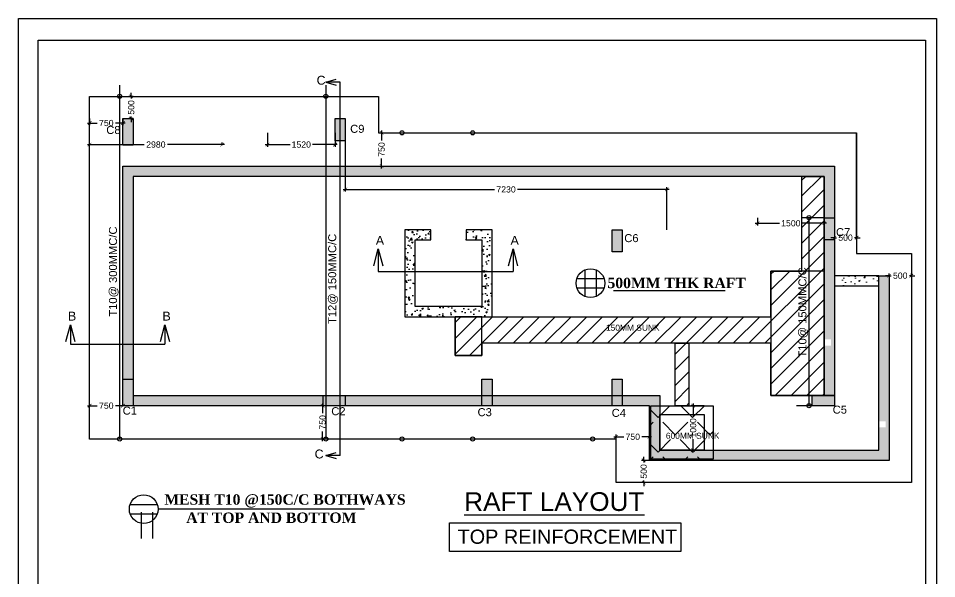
# Model space of a CAD drawing. Header units: millimetres. Extents: x 660818 to 959388, y -495289 to 50450.
# Drawn here: x 732657 to 753309, y -136246 to -123639 of the extents above; entities that cross this region are included whole.
import ezdxf
from ezdxf.enums import TextEntityAlignment as Align

# ---------------------------------------------------------------- set-up
doc = ezdxf.new("R2010")
doc.units = ezdxf.units.MM
doc.header["$LTSCALE"] = 0.01
doc.header["$MEASUREMENT"] = 0
doc.header["$PDMODE"] = 35
for name, color, linetype in [('1', 7, 'Continuous'), ('COL NO.', 7, 'Continuous'), ('Column Nos', 7, 'Continuous'), ('gully tap manhol', 6, 'Continuous'), ('Labels', 4, 'Continuous'), ('RAFT', 1, 'Continuous'), ('RCC BEAMS', 150, 'Continuous'), ('RCC COLUMN', 5, 'Continuous'), ('SAFELayer', 7, 'Continuous'), ('Text', 7, 'Continuous')]:
    doc.layers.add(name, color=color, linetype=linetype)
doc.layers.add('elevation', color=123, linetype='Continuous', lineweight=15)
doc.layers.add('M_AnnoDim', color=1, linetype='Continuous', lineweight=9)
doc.styles.add('SC-BBS2', font='SansSerif')
doc.styles.add('SC-FTG1', font='SansSerif')
doc.styles.get("Standard").update_dxf_attribs({"font": 'arial.ttf'})
doc.styles.add('style1', font='timesbd.ttf', dxfattribs={"height": 200})
doc.dimstyles.new('masonry dim', dxfattribs={"dimtxt": 140, "dimasz": 80, "dimexe": 50, "dimexo": 0, "dimgap": 50, "dimtad": 0, "dimdec": 0, "dimrnd": 5, "dimzin": 0, "dimdsep": 46, "dimtxsty": 'Standard', "dimblk": 'ARCHTICK', "dimcen": 0.09, "dimdle": 50, "dimadec": 0, "dimazin": 0, "dimtfac": 1, "dimtdec": 0, "dimtmove": 0, "dimatfit": 3, "dimfxl": 1, "dimtolj": 1, "dimtzin": 0, "dimarcsym": 0})

# ---------------------------------------------------------------- blocks, each defined once
blk = doc.blocks.new('_ArchTick')
at = {"color": 0, "linetype": 'ByBlock', "const_width": 0.15}
blk.add_lwpolyline([(-0.5, -0.5), (0.5, 0.5)], dxfattribs=at)
blk = doc.blocks.new('*D971')
at = {"layer": 'Defpoints', "color": 0, "ltscale": 0.5, "transparency": 16777216}
for p in [(751010, -128124), (751510, -128124), (751510, -128574)]:
    blk.add_point(p, dxfattribs=at)
at = {"layer": 'RAFT', "color": 0, "lineweight": -2, "ltscale": 0.5, "transparency": 16777216}
for p, q in [((751010, -128124), (751010, -128624)), ((751510, -128124), (751510, -128624)), ((751010, -128574), (750930, -128574)), ((751010, -128574), (751056, -128574)), ((751510, -128574), (751465, -128574)), ((751510, -128574), (751590, -128574))]:
    blk.add_line(p, q, dxfattribs=at)
at = {"layer": 'RAFT', "color": 0, "lineweight": -2, "ltscale": 0.5, "transparency": 16777216, "xscale": 80, "yscale": 80, "zscale": 80}
blk.add_blockref('_ArchTick', (751010, -128574), dxfattribs=at)
at = {"layer": 'RAFT', "color": 0, "lineweight": -2, "ltscale": 0.5, "transparency": 16777216, "xscale": 80, "yscale": 80, "zscale": 80, "rotation": 180}
blk.add_blockref('_ArchTick', (751510, -128574), dxfattribs=at)
at = {"layer": 'RAFT', "color": 0, "ltscale": 0.5, "transparency": 16777216, "insert": (751260, -128574), "char_height": 140, "attachment_point": 5}
blk.add_mtext('\\A1;500', dxfattribs=at)
blk = doc.blocks.new('RW')
at = {"layer": 'elevation', "ltscale": 0.5}
h = blk.add_hatch(dxfattribs=at)
h.set_pattern_fill('AR-CONC', color=256, scale=50)
h.set_pattern_definition([(50, (-1004532.12, 240269.23), (358.63009, -31.37607), [37.5, -412.5]), (355, (-1004532.12, 240269.23), (-69.37567, 376.09607), [30, -330]), (100.451444, (-1004502.23, 240266.62), (289.25442, 344.72), [31.8701, -350.57106]), (46.1842, (-1004532.1, 240369.23), (533.62067, -82.75964), [56.25, -618.75]), (96.635635, (-1004487.65, 240362.34), (467.33097, 487.0593), [47.80517, -525.85688]), (351.184164, (-1004532.1, 240369.23), (467.33097, 487.0593), [45, -495]), (21, (-1004482.12, 240344.23), (298.45353, -201.309445), [37.5, -412.5]), (326, (-1004482.12, 240344.23), (121.65767, 362.57502), [30, -330]), (71.451445, (-1004457.25, 240327.46), (420.11119, 161.26558), [31.8701, -350.57106]), (37.5, (-1004532.12, 240269.23), (6.079928, 166.446927), [0, -326, 0, -335, 0, -331.25]), (7.5, (-1004532.12, 240269.23), (131.53477, 197.205856), [0, -191, 0, -318.5, 0, -126.25]), (327.5, (-1004643.62, 240269.23), (266.911218, -11.277436), [0, -125, 0, -390, 0, -517.5]), (317.5, (-1004693.62, 240269.23), (291.593085, 50.05249), [0, -162.5, 0, -259, 0, -367.5])])
h.paths.add_polyline_path([(0, 4155), (-230, 4155), (-230, 3925), (-230, 879), (-76, 879), (-76, 742), (-230, 742), (-230, 230), (-5160, 230), (-5160, 1460), (-17000, 1460), (-17000, 6390), (-1460, 6390), (-1460, 2722), (-1310, 2722), (-1310, 2584), (-1460, 2584), (-1460, 1460), (-1230, 1460), (-1230, 6620), (-17230, 6620), (-17230, 1230), (-5390, 1230), (-5390, 0), (0, 0)])
h = blk.add_hatch(dxfattribs=at)
h.set_pattern_fill('AR-CONC', color=256, scale=50)
h.set_pattern_definition([(50, (-1004532.12, 240269.23), (358.63009, -31.37607), [37.5, -412.5]), (355, (-1004532.12, 240269.23), (-69.37567, 376.09607), [30, -330]), (100.451444, (-1004502.23, 240266.62), (289.25442, 344.72), [31.8701, -350.57106]), (46.1842, (-1004532.1, 240369.23), (533.62067, -82.75964), [56.25, -618.75]), (96.635635, (-1004487.65, 240362.34), (467.33097, 487.0593), [47.80517, -525.85688]), (351.184164, (-1004532.1, 240369.23), (467.33097, 487.0593), [45, -495]), (21, (-1004482.12, 240344.23), (298.45353, -201.309445), [37.5, -412.5]), (326, (-1004482.12, 240344.23), (121.65767, 362.57502), [30, -330]), (71.451445, (-1004457.25, 240327.46), (420.11119, 161.26558), [31.8701, -350.57106]), (37.5, (-1004532.12, 240269.23), (6.079928, 166.446927), [0, -326, 0, -335, 0, -331.25]), (7.5, (-1004532.12, 240269.23), (131.53477, 197.205856), [0, -191, 0, -318.5, 0, -126.25]), (327.5, (-1004643.62, 240269.23), (266.911218, -11.277436), [0, -125, 0, -390, 0, -517.5]), (317.5, (-1004693.62, 240269.23), (291.593085, 50.05249), [0, -162.5, 0, -259, 0, -367.5])])
h.paths.add_polyline_path([(-230, 4155), (-1230, 4155), (-1230, 3925), (-230, 3925)])
at = {"layer": 'RCC BEAMS', "ltscale": 0.5}
for p, q in [((-1230, 4155), (-1230, 3925)), ((-230, 3925), (-230, 4155))]:
    blk.add_line(p, q, dxfattribs=at)
at = {"layer": 'RCC BEAMS', "ltscale": 200}
for points in [[(-230, 4155), (0, 4155), (0, 0), (-5390, 0), (-5390, 1230), (-17230, 1230), (-17230, 6620), (-1230, 6620), (-1230, 1460)], [(-1230, 1460), (-1460, 1460), (-1460, 6390), (-17000, 6390), (-17000, 1460), (-5160, 1460), (-5160, 230), (-230, 230), (-230, 3925)]]:
    blk.add_lwpolyline(points, dxfattribs=at)
at = {"layer": 'RCC BEAMS', "ltscale": 0.5}
blk.add_lwpolyline([(-230, 4155), (-1230, 4155), (-1230, 3925), (-230, 3925)], close=True, dxfattribs=at)
blk = doc.blocks.new('*D972')
at = {"layer": 'Defpoints', "color": 0, "ltscale": 0.5, "transparency": 16777216}
for p in [(746850, -133584), (746721, -134084), (746850, -134084)]:
    blk.add_point(p, dxfattribs=at)
at = {"layer": 'RAFT', "color": 0, "lineweight": -2, "ltscale": 0.5, "transparency": 16777216}
for p, q in [((746850, -133584), (746671, -133584)), ((746721, -133584), (746721, -133504)), ((746721, -133584), (746721, -133630)), ((746850, -134084), (746671, -134084)), ((746721, -134084), (746721, -134039)), ((746721, -134084), (746721, -134164))]:
    blk.add_line(p, q, dxfattribs=at)
at = {"layer": 'RAFT', "color": 0, "lineweight": -2, "ltscale": 0.5, "transparency": 16777216, "xscale": 80, "yscale": 80, "zscale": 80}
for p, rotation in [((746721, -133584), 270), ((746721, -134084), 90)]:
    blk.add_blockref('_ArchTick', p, dxfattribs=dict(at, rotation=rotation))
at = {"layer": 'RAFT', "color": 0, "ltscale": 0.5, "transparency": 16777216, "insert": (746721, -133834), "char_height": 140, "attachment_point": 5, "rotation": 90}
blk.add_mtext('\\A1;500', dxfattribs=at)
blk = doc.blocks.new('*D973')
at = {"layer": 'Defpoints', "color": 0, "ltscale": 0.5, "transparency": 16777216}
for p in [(734260, -125894), (735010, -125894), (734260, -125994)]:
    blk.add_point(p, dxfattribs=at)
at = {"layer": 'RAFT', "color": 0, "lineweight": -2, "ltscale": 0.5, "transparency": 16777216}
for p, q in [((734260, -125894), (734260, -126044)), ((735010, -125894), (735010, -126044)), ((734210, -125994), (734431, -125994)), ((735060, -125994), (734839, -125994))]:
    blk.add_line(p, q, dxfattribs=at)
at = {"layer": 'RAFT', "color": 0, "lineweight": -2, "ltscale": 0.5, "transparency": 16777216, "xscale": 80, "yscale": 80, "zscale": 80, "rotation": 180}
blk.add_blockref('_ArchTick', (734260, -125994), dxfattribs=at)
at = {"layer": 'RAFT', "color": 0, "lineweight": -2, "ltscale": 0.5, "transparency": 16777216, "xscale": 80, "yscale": 80, "zscale": 80}
blk.add_blockref('_ArchTick', (735010, -125994), dxfattribs=at)
at = {"layer": 'RAFT', "color": 0, "ltscale": 0.5, "transparency": 16777216, "insert": (734635, -125994), "char_height": 140, "attachment_point": 5}
blk.add_mtext('\\A1;750', dxfattribs=at)
blk = doc.blocks.new('*D974')
at = {"layer": 'Defpoints', "color": 0, "ltscale": 0.5, "transparency": 16777216}
for p in [(740810, -126214), (740810, -126964), (740826, -126964)]:
    blk.add_point(p, dxfattribs=at)
at = {"layer": 'RAFT', "color": 0, "lineweight": -2, "ltscale": 0.5, "transparency": 16777216}
for p, q in [((740826, -126164), (740826, -126385)), ((740810, -126214), (740876, -126214)), ((740826, -127014), (740826, -126793)), ((740810, -126964), (740876, -126964))]:
    blk.add_line(p, q, dxfattribs=at)
at = {"layer": 'RAFT', "color": 0, "lineweight": -2, "ltscale": 0.5, "transparency": 16777216, "xscale": 80, "yscale": 80, "zscale": 80}
for p, rotation in [((740826, -126214), 90), ((740826, -126964), 270)]:
    blk.add_blockref('_ArchTick', p, dxfattribs=dict(at, rotation=rotation))
at = {"layer": 'RAFT', "color": 0, "ltscale": 0.5, "transparency": 16777216, "insert": (740826, -126589), "char_height": 140, "attachment_point": 5, "rotation": 90}
blk.add_mtext('\\A1;750', dxfattribs=at)
blk = doc.blocks.new('*D975')
at = {"layer": 'Defpoints', "color": 0, "ltscale": 0.5, "transparency": 16777216}
for p in [(739510, -132354), (739499, -133104), (739510, -133104)]:
    blk.add_point(p, dxfattribs=at)
at = {"layer": 'RAFT', "color": 0, "lineweight": -2, "ltscale": 0.5, "transparency": 16777216}
for p, q in [((739510, -132354), (739449, -132354)), ((739499, -132304), (739499, -132525)), ((739499, -133154), (739499, -132933)), ((739510, -133104), (739449, -133104))]:
    blk.add_line(p, q, dxfattribs=at)
at = {"layer": 'RAFT', "color": 0, "lineweight": -2, "ltscale": 0.5, "transparency": 16777216, "xscale": 80, "yscale": 80, "zscale": 80}
for p, rotation in [((739499, -132354), 90), ((739499, -133104), 270)]:
    blk.add_blockref('_ArchTick', p, dxfattribs=dict(at, rotation=rotation))
at = {"layer": 'RAFT', "color": 0, "ltscale": 0.5, "transparency": 16777216, "insert": (739499, -132729), "char_height": 140, "attachment_point": 5, "rotation": 90}
blk.add_mtext('\\A1;750', dxfattribs=at)
blk = doc.blocks.new('*D976')
at = {"layer": 'Defpoints', "color": 0, "ltscale": 0.5, "transparency": 16777216}
for p in [(734260, -132354), (734260, -132354), (735010, -132354)]:
    blk.add_point(p, dxfattribs=at)
at = {"layer": 'RAFT', "color": 0, "lineweight": -2, "ltscale": 0.5, "transparency": 16777216}
for p, q in [((734210, -132354), (734431, -132354)), ((734260, -132354), (734260, -132304)), ((735060, -132354), (734839, -132354)), ((735010, -132354), (735010, -132304))]:
    blk.add_line(p, q, dxfattribs=at)
at = {"layer": 'RAFT', "color": 0, "lineweight": -2, "ltscale": 0.5, "transparency": 16777216, "xscale": 80, "yscale": 80, "zscale": 80, "rotation": 180}
blk.add_blockref('_ArchTick', (734260, -132354), dxfattribs=at)
at = {"layer": 'RAFT', "color": 0, "lineweight": -2, "ltscale": 0.5, "transparency": 16777216, "xscale": 80, "yscale": 80, "zscale": 80}
blk.add_blockref('_ArchTick', (735010, -132354), dxfattribs=at)
at = {"layer": 'RAFT', "color": 0, "ltscale": 0.5, "transparency": 16777216, "insert": (734635, -132354), "char_height": 140, "attachment_point": 5}
blk.add_mtext('\\A1;750', dxfattribs=at)
blk = doc.blocks.new('*D990')
at = {"layer": 'Defpoints', "color": 0, "ltscale": 0.5, "transparency": 16777216}
for p in [(752240, -129429), (752740, -129429), (752740, -129429)]:
    blk.add_point(p, dxfattribs=at)
at = {"layer": 'RAFT', "color": 0, "lineweight": -2, "ltscale": 0.5, "transparency": 16777216}
for p, q in [((752240, -129429), (752160, -129429)), ((752240, -129429), (752240, -129379)), ((752240, -129429), (752286, -129429)), ((752740, -129429), (752695, -129429)), ((752740, -129429), (752740, -129379)), ((752740, -129429), (752820, -129429))]:
    blk.add_line(p, q, dxfattribs=at)
at = {"layer": 'RAFT', "color": 0, "lineweight": -2, "ltscale": 0.5, "transparency": 16777216, "xscale": 80, "yscale": 80, "zscale": 80}
blk.add_blockref('_ArchTick', (752240, -129429), dxfattribs=at)
at = {"layer": 'RAFT', "color": 0, "lineweight": -2, "ltscale": 0.5, "transparency": 16777216, "xscale": 80, "yscale": 80, "zscale": 80, "rotation": 180}
blk.add_blockref('_ArchTick', (752740, -129429), dxfattribs=at)
at = {"layer": 'RAFT', "color": 0, "ltscale": 0.5, "transparency": 16777216, "insert": (752490, -129429), "char_height": 140, "attachment_point": 5}
blk.add_mtext('\\A1;500', dxfattribs=at)
blk = doc.blocks.new('*D977')
at = {"layer": 'Defpoints', "color": 0, "ltscale": 0.5, "transparency": 16777216}
for p in [(746100, -133104), (746850, -133054), (746850, -133104)]:
    blk.add_point(p, dxfattribs=at)
at = {"layer": 'RAFT', "color": 0, "lineweight": -2, "ltscale": 0.5, "transparency": 16777216}
for p, q in [((746050, -133054), (746271, -133054)), ((746100, -133104), (746100, -133004)), ((746900, -133054), (746679, -133054)), ((746850, -133104), (746850, -133004))]:
    blk.add_line(p, q, dxfattribs=at)
at = {"layer": 'RAFT', "color": 0, "lineweight": -2, "ltscale": 0.5, "transparency": 16777216, "xscale": 80, "yscale": 80, "zscale": 80, "rotation": 180}
blk.add_blockref('_ArchTick', (746100, -133054), dxfattribs=at)
at = {"layer": 'RAFT', "color": 0, "lineweight": -2, "ltscale": 0.5, "transparency": 16777216, "xscale": 80, "yscale": 80, "zscale": 80}
blk.add_blockref('_ArchTick', (746850, -133054), dxfattribs=at)
at = {"layer": 'RAFT', "color": 0, "ltscale": 0.5, "transparency": 16777216, "insert": (746475, -133054), "char_height": 140, "attachment_point": 5}
blk.add_mtext('\\A1;750', dxfattribs=at)
blk = doc.blocks.new('C(230X500)')
at = {"layer": 'RCC COLUMN', "ltscale": 200}
h = blk.add_hatch(color=256, dxfattribs=at)
h.dxf.hatch_style = 1
h.paths.add_polyline_path([(0, 0), (230, 0), (230, -500), (0, -500)])
blk.add_lwpolyline([(0, 0), (230, 0), (230, -500), (0, -500)], close=True, dxfattribs=at)
blk = doc.blocks.new('C(230X600)')
at = {"layer": 'elevation', "ltscale": 0.5}
h = blk.add_hatch(color=1, dxfattribs=at)
h.dxf.hatch_style = 1
h.paths.add_polyline_path([(230, 600), (0, 600), (0, 0), (230, 0)])
at = {"layer": 'RCC COLUMN', "color": 1, "ltscale": 0.5}
blk.add_lwpolyline([(0, 600), (230, 600), (230, 0), (0, 0), (0, 600)], dxfattribs=at)
blk = doc.blocks.new('RAFT COL')
at = {"layer": 'RCC COLUMN'}
h = blk.add_hatch(dxfattribs=at)
h.set_pattern_fill('AR-CONC', color=256, scale=50)
h.set_pattern_definition([(50, (-1031792.15, 272751.1), (358.63009, -31.37607), [37.5, -412.5]), (355, (-1031792.15, 272751.1), (-69.37567, 376.09607), [30, -330]), (100.451444, (-1031762.26, 272748.47), (289.25442, 344.72), [31.8701, -350.57106]), (46.1842, (-1031792.15, 272851.1), (533.62067, -82.75964), [56.25, -618.75]), (96.635635, (-1031747.7, 272844.2), (467.33097, 487.0593), [47.80517, -525.85688]), (351.184164, (-1031792.15, 272851.1), (467.33097, 487.0593), [45, -495]), (21, (-1031742.15, 272826.1), (298.45353, -201.309445), [37.5, -412.5]), (326, (-1031742.15, 272826.1), (121.65767, 362.57502), [30, -330]), (71.451445, (-1031717.28, 272809.3), (420.11119, 161.26558), [31.8701, -350.57106]), (37.5, (-1031792.15, 272751.09), (6.079928, 166.446927), [0, -326, 0, -335, 0, -331.25]), (7.5, (-1031792.15, 272751.09), (131.53477, 197.205856), [0, -191, 0, -318.5, 0, -126.25]), (327.5, (-1031903.65, 272751.09), (266.911218, -11.277436), [0, -125, 0, -390, 0, -517.5]), (317.5, (-1031953.65, 272751.09), (291.593085, 50.05249), [0, -162.5, 0, -259, 0, -367.5])])
h.paths.add_polyline_path([(-8280, 3730), (-7930, 3730), (-7930, 2230), (-9430, 2230), (-9430, 3730), (-9080, 3730), (-9080, 3960), (-9660, 3960), (-9660, 2000), (-7700, 2000), (-7700, 3960), (-8280, 3960)])
blk.add_lwpolyline([(-9080, 3730), (-9080, 3960), (-9660, 3960), (-9660, 2000), (-7700, 2000), (-7700, 3960), (-8280, 3960), (-8280, 3730), (-7930, 3730), (-7930, 2230), (-9430, 2230), (-9430, 3730), (-9080, 3730)], dxfattribs=at)
for name, p in [('C(230X600)', (-16000, 5860)), ('C(230X500)', (-11230, 6460)), ('C(230X500)', (-230, 4230)), ('C(230X500)', (-5000, 3960)), ('C(230X600)', (-16000, 0)), ('C(230X600)', (-7930, 0)), ('C(230X600)', (-5000, 0))]:
    blk.add_blockref(name, p, dxfattribs=at)
at = {"layer": 'RCC COLUMN', "rotation": 90}
for p in [(-11500, 0), (-500, 0)]:
    blk.add_blockref('C(230X500)', p, dxfattribs=at)
at = {"layer": 'COL NO.', "ltscale": 0.5, "char_height": 180, "attachment_point": 1}
for s, insert in [('\\pxt17;C8', (-16376, 6294)), ('\\pxt17;C9', (-10891, 6320)), ('\\pxt17;C7', (35, 3995)), ('\\pxt17;C6', (-4726, 3860)), ('\\pxt17;C5', (-39, 1)), ('\\pxt17;C1', (-16007, -21)), ('\\pxt17;C2', (-11316, -34)), ('\\pxt17;C3', (-8026, -56)), ('\\pxt17;C4', (-5009, -72))]:
    blk.add_mtext_dynamic_manual_height_columns(s, width=396.79, gutter_width=1, heights=[-186], dxfattribs=dict(at, insert=insert))
blk = doc.blocks.new('*D978')
at = {"layer": 'Defpoints', "color": 0, "ltscale": 0.5, "transparency": 16777216}
for p in [(735195, -125394), (735240, -125394), (735240, -125894)]:
    blk.add_point(p, dxfattribs=at)
at = {"layer": 'RAFT', "color": 0, "lineweight": -2, "ltscale": 0.5, "transparency": 16777216}
for p, q in [((735195, -125394), (735195, -125314)), ((735240, -125394), (735145, -125394)), ((735195, -125394), (735195, -125440)), ((735240, -125894), (735145, -125894)), ((735195, -125894), (735195, -125849)), ((735195, -125894), (735195, -125974))]:
    blk.add_line(p, q, dxfattribs=at)
at = {"layer": 'RAFT', "color": 0, "lineweight": -2, "ltscale": 0.5, "transparency": 16777216, "xscale": 80, "yscale": 80, "zscale": 80}
for p, rotation in [((735195, -125394), 270), ((735195, -125894), 90)]:
    blk.add_blockref('_ArchTick', p, dxfattribs=dict(at, rotation=rotation))
at = {"layer": 'RAFT', "color": 0, "ltscale": 0.5, "transparency": 16777216, "insert": (735195, -125644), "char_height": 140, "attachment_point": 5, "rotation": 90}
blk.add_mtext('\\A1;500', dxfattribs=at)
blk = doc.blocks.new('*D966')
at = {"layer": 'Defpoints', "color": 0, "ltscale": 0.5, "transparency": 16777216}
for p in [(734260, -126494), (737240, -126479), (737240, -126494)]:
    blk.add_point(p, dxfattribs=at)
at = {"layer": 'RAFT', "color": 0, "lineweight": -2, "ltscale": 0.5, "transparency": 16777216}
for p, q in [((734210, -126479), (735490, -126479)), ((734260, -126494), (734260, -126429)), ((737290, -126479), (736010, -126479)), ((737240, -126494), (737240, -126429))]:
    blk.add_line(p, q, dxfattribs=at)
at = {"layer": 'RAFT', "color": 0, "lineweight": -2, "ltscale": 0.5, "transparency": 16777216, "xscale": 80, "yscale": 80, "zscale": 80, "rotation": 180}
blk.add_blockref('_ArchTick', (734260, -126479), dxfattribs=at)
at = {"layer": 'RAFT', "color": 0, "lineweight": -2, "ltscale": 0.5, "transparency": 16777216, "xscale": 80, "yscale": 80, "zscale": 80}
blk.add_blockref('_ArchTick', (737240, -126479), dxfattribs=at)
at = {"layer": 'RAFT', "color": 0, "ltscale": 0.5, "transparency": 16777216, "insert": (735750, -126479), "char_height": 140, "attachment_point": 5}
blk.add_mtext('\\A1;2980', dxfattribs=at)
blk = doc.blocks.new('*D967')
at = {"layer": 'Defpoints', "color": 0, "ltscale": 0.5, "transparency": 16777216}
for p in [(738260, -126214), (739780, -126214), (738260, -126479)]:
    blk.add_point(p, dxfattribs=at)
at = {"layer": 'RAFT', "color": 0, "lineweight": -2, "ltscale": 0.5, "transparency": 16777216}
for p, q in [((738260, -126214), (738260, -126529)), ((739780, -126214), (739780, -126529)), ((738210, -126479), (738768, -126479)), ((739830, -126479), (739273, -126479))]:
    blk.add_line(p, q, dxfattribs=at)
at = {"layer": 'RAFT', "color": 0, "lineweight": -2, "ltscale": 0.5, "transparency": 16777216, "xscale": 80, "yscale": 80, "zscale": 80, "rotation": 180}
blk.add_blockref('_ArchTick', (738260, -126479), dxfattribs=at)
at = {"layer": 'RAFT', "color": 0, "lineweight": -2, "ltscale": 0.5, "transparency": 16777216, "xscale": 80, "yscale": 80, "zscale": 80}
blk.add_blockref('_ArchTick', (739780, -126479), dxfattribs=at)
at = {"layer": 'RAFT', "color": 0, "ltscale": 0.5, "transparency": 16777216, "insert": (739020, -126479), "char_height": 140, "attachment_point": 5}
blk.add_mtext('\\A1;1520', dxfattribs=at)
blk = doc.blocks.new('*D988')
at = {"layer": 'Defpoints', "color": 0, "ltscale": 0.5, "transparency": 16777216}
for p in [(740010, -126394), (747240, -127488), (747240, -128394)]:
    blk.add_point(p, dxfattribs=at)
at = {"layer": 'RAFT', "color": 0, "lineweight": -2, "ltscale": 0.5, "transparency": 16777216}
for p, q in [((740010, -126394), (740010, -127538)), ((739960, -127488), (743367, -127488)), ((747290, -127488), (743884, -127488)), ((747240, -128394), (747240, -127438))]:
    blk.add_line(p, q, dxfattribs=at)
at = {"layer": 'RAFT', "color": 0, "lineweight": -2, "ltscale": 0.5, "transparency": 16777216, "xscale": 80, "yscale": 80, "zscale": 80, "rotation": 180}
blk.add_blockref('_ArchTick', (740010, -127488), dxfattribs=at)
at = {"layer": 'RAFT', "color": 0, "lineweight": -2, "ltscale": 0.5, "transparency": 16777216, "xscale": 80, "yscale": 80, "zscale": 80}
blk.add_blockref('_ArchTick', (747240, -127488), dxfattribs=at)
at = {"layer": 'RAFT', "color": 0, "ltscale": 0.5, "transparency": 16777216, "insert": (743625, -127488), "char_height": 140, "attachment_point": 5}
blk.add_mtext('\\A1;7230', dxfattribs=at)
blk = doc.blocks.new('*D989')
at = {"layer": 'Defpoints', "color": 0, "ltscale": 0.5, "transparency": 16777216}
for p in [(749280, -128124), (750780, -128124), (749280, -128250)]:
    blk.add_point(p, dxfattribs=at)
at = {"layer": 'RAFT', "color": 0, "lineweight": -2, "ltscale": 0.5, "transparency": 16777216}
for p, q in [((749280, -128124), (749280, -128300)), ((750780, -128124), (750780, -128300)), ((749230, -128250), (749778, -128250)), ((750830, -128250), (750283, -128250))]:
    blk.add_line(p, q, dxfattribs=at)
at = {"layer": 'RAFT', "color": 0, "lineweight": -2, "ltscale": 0.5, "transparency": 16777216, "xscale": 80, "yscale": 80, "zscale": 80, "rotation": 180}
blk.add_blockref('_ArchTick', (749280, -128250), dxfattribs=at)
at = {"layer": 'RAFT', "color": 0, "lineweight": -2, "ltscale": 0.5, "transparency": 16777216, "xscale": 80, "yscale": 80, "zscale": 80}
blk.add_blockref('_ArchTick', (750780, -128250), dxfattribs=at)
at = {"layer": 'RAFT', "color": 0, "ltscale": 0.5, "transparency": 16777216, "insert": (750030, -128250), "char_height": 140, "attachment_point": 5}
blk.add_mtext('\\A1;1500', dxfattribs=at)
blk = doc.blocks.new('*D968')
at = {"layer": 'Defpoints', "color": 0, "ltscale": 0.5, "transparency": 16777216}
for p in [(747833, -132354), (748080, -132354), (748080, -133354)]:
    blk.add_point(p, dxfattribs=at)
at = {"layer": 'RAFT', "color": 0, "lineweight": -2, "ltscale": 0.5, "transparency": 16777216}
for p, q in [((748080, -132354), (747783, -132354)), ((747833, -132304), (747833, -132602)), ((747833, -133404), (747833, -133106)), ((748080, -133354), (747783, -133354))]:
    blk.add_line(p, q, dxfattribs=at)
at = {"layer": 'RAFT', "color": 0, "lineweight": -2, "ltscale": 0.5, "transparency": 16777216, "xscale": 80, "yscale": 80, "zscale": 80}
for p, rotation in [((747833, -132354), 90), ((747833, -133354), 270)]:
    blk.add_blockref('_ArchTick', p, dxfattribs=dict(at, rotation=rotation))
at = {"layer": 'RAFT', "color": 0, "ltscale": 0.5, "transparency": 16777216, "insert": (747833, -132854), "char_height": 140, "attachment_point": 5, "rotation": 90}
blk.add_mtext('\\A1;1000', dxfattribs=at)

msp = doc.modelspace()

# ---------------------------------------------------------------- hatches: boundary and pattern name
at = {"layer": 'elevation', "ltscale": 0.5}
h = msp.add_hatch(dxfattribs=at)
h.set_pattern_fill('ANSI31', color=3, scale=2000)
h.set_pattern_definition([(45, (-271601.83, 203177.5), (-176.776695, 176.776695), [])])
h.paths.add_polyline_path([(750780.305, -127194.201), (750280.305, -127194.201), (750280.305, -129324.201), (749580.305, -129324.201), (749580.305, -130354.201), (742480.305, -130354.201), (742480.305, -131224.201), (743080.305, -131224.201), (743080.305, -130948.641), (747426.6, -130948.641), (747426.6, -132354.201), (747736.6, -132354.201), (747736.6, -130948.641), (749580.305, -130948.641), (749580.305, -132124.201), (750780.305, -132124.201)])
at = {"layer": 'gully tap manhol'}
h = msp.add_hatch(dxfattribs=at)
h.set_pattern_fill('ANGLE', color=256, scale=2000, angle=45)
h.set_pattern_definition([(45, (-1710860.3, 56390.8), (-388.90873, 388.90873), [400, -150]), (135, (-1710860.3, 56390.8), (-388.90873, -388.90873), [400, -150])])
h.paths.add_polyline_path([(746850.305, -132354.201), (748280.305, -132354.201), (748280.305, -133584.201), (746850.305, -133584.201)])

# ---------------------------------------------------------------- linework, layer by layer
at = {"color": 3}
for points in [[(750780.305, -129324.201), (750280.305, -129324.201), (750280.305, -127194.201), (750780.305, -127194.201)], [(750780.305, -129324.201), (749580.305, -129324.201), (749580.305, -132124.201), (750780.305, -132124.201)], [(742480.305, -131224.201), (743080.305, -131224.201), (743080.305, -130354.201), (742480.305, -130354.201)], [(743080.305, -130354.201), (749580.305, -130354.201), (749580.305, -130948.641), (743080.305, -130948.641)], [(747426.6, -130948.641), (747736.6, -130948.641), (747736.6, -132354.201), (747426.6, -132354.201)]]:
    msp.add_lwpolyline(points, close=True, dxfattribs=at)
at = {"layer": '1', "ltscale": 200}
for p, q in [((745397.33, -129301.094), (745397.33, -129896.415)), ((745651.24, -129301.442), (745651.24, -129896.067)), ((745218.958, -129490.866), (745828.797, -129490.866)), ((745218.039, -129704.01), (745829.716, -129704.01)), ((746044.854, -129762.204), (748549.466, -129762.204)), ((735171.684, -134574.021), (735781.523, -134574.021)), ((735170.765, -134787.164), (735782.442, -134787.164)), ((735419.597, -134749.032), (735419.597, -135344.352)), ((735673.507, -134749.38), (735673.507, -135344.005)), ((735800.028, -134678.375), (740439.525, -134678.375))]:
    msp.add_line(p, q, dxfattribs=at)
msp.add_lwpolyline([(742350.431, -134989.057), (747558.833, -134989.057), (747558.833, -135635.875), (742350.431, -135635.875)], close=True, dxfattribs=at)
for centre in [(745523.877, -129598.755), (735476.603, -134681.909)]:
    msp.add_circle(centre, 323.444, dxfattribs=at)
at = {"layer": 'gully tap manhol'}
msp.add_lwpolyline([(746880.305, -132354.201), (748280.305, -132354.201), (748280.305, -133554.201), (746880.305, -133554.201)], close=True, dxfattribs=at)
msp.add_lwpolyline([(747080.305, -132554.201), (748080.305, -132554.201), (748080.305, -133354.201), (747080.305, -133354.201), (747080.305, -132554.201)], dxfattribs=at)
at = {"layer": 'RAFT', "ltscale": 0.5}
for p, q in [((739571.719, -125072.716), (739807.026, -125003.804)), ((739895.305, -125072.716), (739571.719, -125072.716)), ((739571.719, -125072.716), (739807.026, -125141.629)), ((739895.305, -133475.504), (739895.305, -125072.716)), ((735010.305, -126964.201), (751010.305, -126964.201)), ((750780.305, -128124.201), (750269.215, -128124.201)), ((740752.075, -128828.169), (740752.075, -129334.249)), ((743782.301, -128828.169), (743782.301, -129334.249)), ((740752.075, -129334.249), (743782.301, -129334.249)), ((733828.516, -130532.804), (733828.516, -130970.03)), ((735954.226, -130532.804), (735954.226, -130970.03)), ((733828.516, -130970.03), (735954.226, -130970.03)), ((750510.305, -132354.201), (750153.677, -132354.201)), ((739571.719, -133475.504), (739807.026, -133406.591)), ((739895.305, -133475.504), (739571.719, -133475.504)), ((739571.719, -133475.504), (739807.026, -133544.416))]:
    msp.add_line(p, q, dxfattribs=at)
for points in [[(732657.279, -123638.858), (753308.903, -123638.858), (753308.903, -154205.098), (732657.279, -154205.098)], [(733099.207, -124130.117), (753055.688, -124130.117), (753055.688, -153843.591), (733099.207, -153843.591)], [(751510.305, -128929.201), (752740.305, -128929.201), (752740.305, -134084.201), (746100.305, -134084.201), (746100.305, -133104.201), (734260.305, -133104.201), (734260.305, -125394.201), (740760.305, -125394.201), (740760.305, -126214.201), (751510.305, -126214.201)]]:
    msp.add_lwpolyline(points, close=True, dxfattribs=at)
for points in [[(743080.305, -130948.641), (743080.305, -131224.201), (742480.305, -131224.201), (742480.305, -130354.201), (749580.305, -130354.201), (749580.305, -129324.201), (750280.305, -129324.201), (750280.305, -127194.201), (750780.305, -127194.201), (750780.305, -132124.201), (749580.305, -132124.201), (749580.305, -130948.641), (747736.6, -130948.641), (747736.6, -132354.201), (747426.6, -132354.201), (747426.6, -130948.641), (743080.305, -130948.641)], [(740649.646, -129206.268), (740752.075, -128828.169), (740854.504, -129206.268)], [(743679.872, -129206.268), (743782.301, -128828.169), (743884.73, -129206.268)], [(733726.087, -130910.903), (733828.516, -130532.804), (733930.945, -130910.903)], [(735851.797, -130910.903), (735954.226, -130532.804), (736056.655, -130910.903)]]:
    msp.add_lwpolyline(points, dxfattribs=at)
at = {"layer": 'RAFT', "color": 6, "ltscale": 0.5}
for centre in [(734937.294, -125394.201), (739572.294, -125394.201), (741283.315, -126214.201), (742872.294, -126214.201), (750437.294, -128124.201), (750437.294, -132354.201), (734937.294, -133104.201), (739572.294, -133104.201), (741283.315, -133104.201), (742872.294, -133104.201), (745572.294, -133104.201)]:
    msp.add_circle(centre, 45.951, dxfattribs=at)
at = {"layer": 'SAFELayer', "color": 5, "true_color": 0x0000ff}
for p, q in [((734937.294, -133104.201), (734937.294, -125144.201)), ((739572.294, -125144.201), (739572.294, -133104.201)), ((750437.294, -128124.201), (750437.294, -129441.701)), ((750437.294, -129441.701), (750437.294, -130374.201)), ((750437.294, -130374.201), (750437.294, -131306.701)), ((750437.294, -131306.701), (750437.294, -132354.201))]:
    msp.add_line(p, q, dxfattribs=at)
at = {"layer": 'SAFELayer', "color": 8, "true_color": 0x807f7f}
for p, q in [((751510.305, -127079.201), (751510.305, -126229.201)), ((751510.305, -128574.201), (751510.305, -127079.201))]:
    msp.add_line(p, q, dxfattribs=at)

# ---------------------------------------------------------------- block references
at = {"layer": 'M_AnnoDim'}
msp.add_blockref('RW', (752240.305, -133584.201), dxfattribs=at)
at = {"layer": 'RAFT'}
msp.add_blockref('RAFT COL', (751010.305, -132354.201), dxfattribs=at)

# ---------------------------------------------------------------- texts
msp.add_text('TOP REINFORCEMENT', height=320).set_placement((742533.989, -135462.007))
at = {"layer": 'Column Nos', "style": 'SC-BBS2'}
for s, p in [('C', (739364.878, -124931.284)), ('A', (740696.031, -128534.27)), ('A', (743726.256, -128534.27)), ('B', (733772.471, -130238.906)), ('B', (735898.181, -130238.906)), ('C', (739320.176, -133341.196))]:
    msp.add_text(s, height=200, dxfattribs=at).set_placement(p, align=Align.TOP_LEFT)
at = {"layer": 'Labels', "color": 2, "style": 'SC-FTG1'}
msp.add_text('%%URAFT LAYOUT', height=421.2, dxfattribs=at).set_placement((742683.768, -134722.588))
at = {"layer": 'SAFELayer', "color": 255}
for s, p in [('T10@ 300MMC/C', (734875.066, -129336.706)), ('T12@ 150MMC/C', (739805.624, -129500.637)), ('T10@ 150MMC/C', (750380.317, -130255.999))]:
    msp.add_text(s, height=180, rotation=90, dxfattribs=at).set_placement(p, align=Align.CENTER)
at = {"layer": 'Text', "color": 7, "lineweight": 25, "style": 'style1'}
for s, p in [('500MM THK RAFT', (745905.654, -129709.32)), ('MESH T10 @150C/C BOTHWAYS', (735938.833, -134581.593)), ('AT TOP AND BOTTOM', (736432.541, -134990.996))]:
    msp.add_text(s, height=233.28, dxfattribs=at).set_placement(p)
at = {"layer": 'Text', "color": 7}
for s, p in [('150MM SUNK', (745873.121, -130667.203)), ('600MM SUNK', (747219.818, -133098.481))]:
    msp.add_text(s, height=135, dxfattribs=at).set_placement(p)

# ---------------------------------------------------------------- dimensions: what is measured, and where the dimension line sits
at = {"layer": 'RAFT', "ltscale": 0.5}
for base, p1, p2, picture, middle in [((735194.595, -125394.201), (735240.305, -125894.201), (735240.305, -125394.201), '*D978', (735194.595, -125644.201)), ((740825.545, -126964.201), (740810.305, -126214.201), (740810.305, -126964.201), '*D974', (740825.545, -126589.201)), ((739498.582, -133104.201), (739510.305, -132354.201), (739510.305, -133104.201), '*D975', (739498.582, -132729.201)), ((747832.522, -132354.201), (748080.305, -133354.201), (748080.305, -132354.201), '*D968', (747832.522, -132854.201)), ((746721.214, -134084.201), (746850.305, -133584.201), (746850.305, -134084.201), '*D972', (746721.214, -133834.201))]:
    dim = msp.add_linear_dim(base=base, p1=p1, p2=p2, angle=90, dimstyle='masonry dim', dxfattribs=at)
    dim.commit()
    dim.dimension.update_dxf_attribs({"geometry": picture, "text_midpoint": middle})
for base, p1, p2, picture, middle in [((734260.305, -125993.657), (735010.305, -125894.201), (734260.305, -125894.201), '*D973', (734635.305, -125993.657)), ((737240.305, -126478.922), (734260.305, -126494.201), (737240.305, -126494.201), '*D966', (735750.305, -126478.922)), ((738260.305, -126478.958), (739780.305, -126214.201), (738260.305, -126214.201), '*D967', (739020.305, -126478.958)), ((749280.305, -128249.795), (750780.305, -128124.201), (749280.305, -128124.201), '*D989', (750030.305, -128249.795)), ((751510.305, -128574.201), (751010.305, -128124.201), (751510.305, -128124.201), '*D971', (751260.305, -128574.201)), ((752740.305, -129429.201), (752240.305, -129429.201), (752740.305, -129429.201), '*D990', (752490.305, -129429.201)), ((734260.305, -132354.201), (735010.305, -132354.201), (734260.305, -132354.201), '*D976', (734635.305, -132354.201)), ((746850.305, -133054.309), (746100.305, -133104.201), (746850.305, -133104.201), '*D977', (746475.305, -133054.309))]:
    dim = msp.add_linear_dim(base=base, p1=p1, p2=p2, dimstyle='masonry dim', dxfattribs=at)
    dim.commit()
    dim.dimension.update_dxf_attribs({"geometry": picture, "text_midpoint": middle})
dim = msp.add_linear_dim(base=(747240.305, -127488.337), p1=(740010.305, -126394.201), p2=(747240.305, -128394.201), dimstyle='masonry dim', dxfattribs=at)
dim.commit()
dim.dimension.update_dxf_attribs({"geometry": '*D988', "text_midpoint": (743625.305, -127488.337), "dimtype": 160})

doc.saveas('drawing.dxf')
